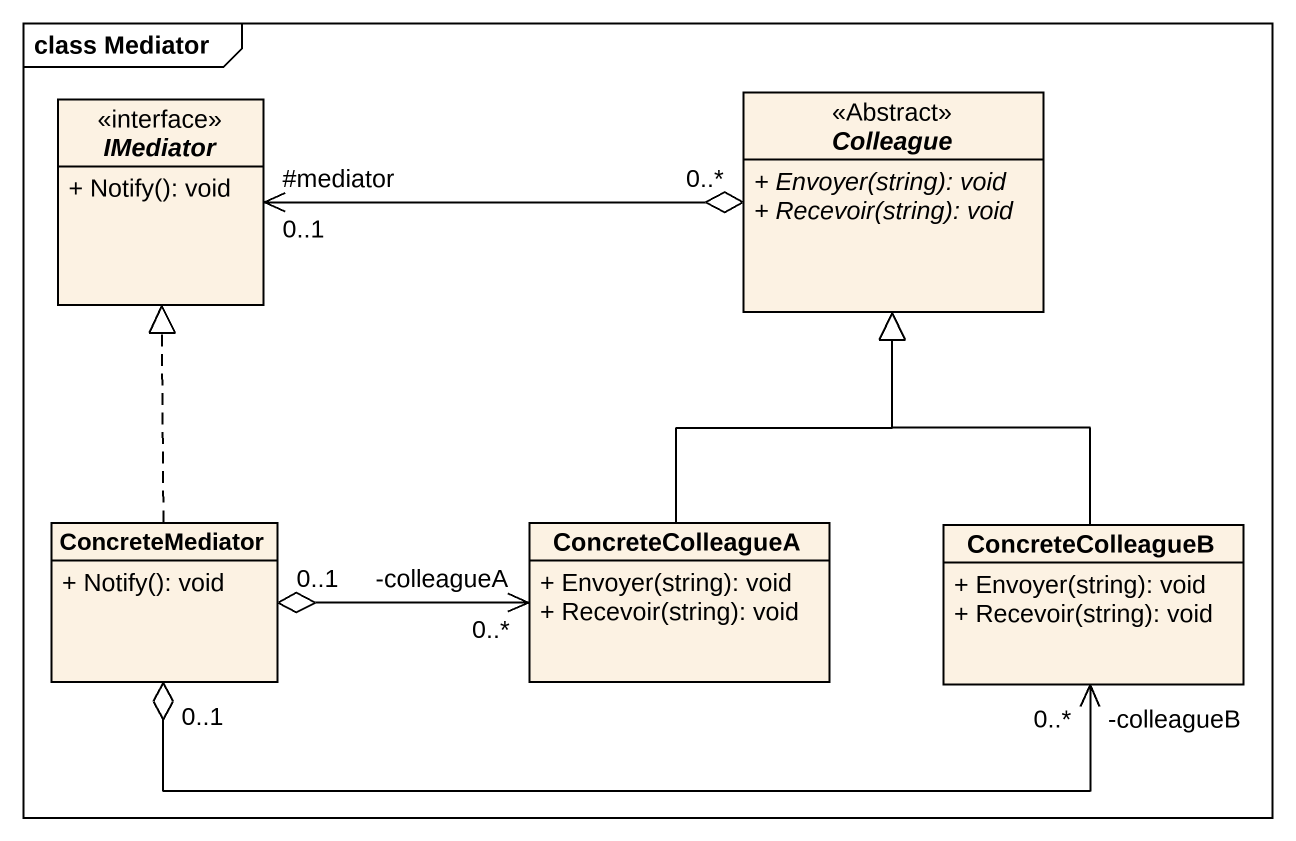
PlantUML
@startuml
mainframe class Mediator
hide circle
hide empty members
skinparam classAttributeIconSize 0
interface IMediator <<interface>> {
  + Notify(): void
}
abstract class Colleague <<Abstract>> {
  {abstract} + Envoyer(string): void
  {abstract} + Recevoir(string): void
}
class ConcreteMediator {
  + Notify(): void
}
class ConcreteColleagueA {
  + Envoyer(string): void
  + Recevoir(string): void
}
class ConcreteColleagueB {
  + Envoyer(string): void
  + Recevoir(string): void
}
IMediator "#mediator\n0..1" <-right-o "0..*" Colleague
ConcreteMediator .up.|> IMediator
ConcreteColleagueA -up-|> Colleague
ConcreteColleagueA "-colleagueA\n0..*" <-left-o "0..1" ConcreteMediator
ConcreteColleagueB -up-|> Colleague
ConcreteColleagueB "-colleagueB\n0..*" <-left-o "0..1" ConcreteMediator
@enduml
